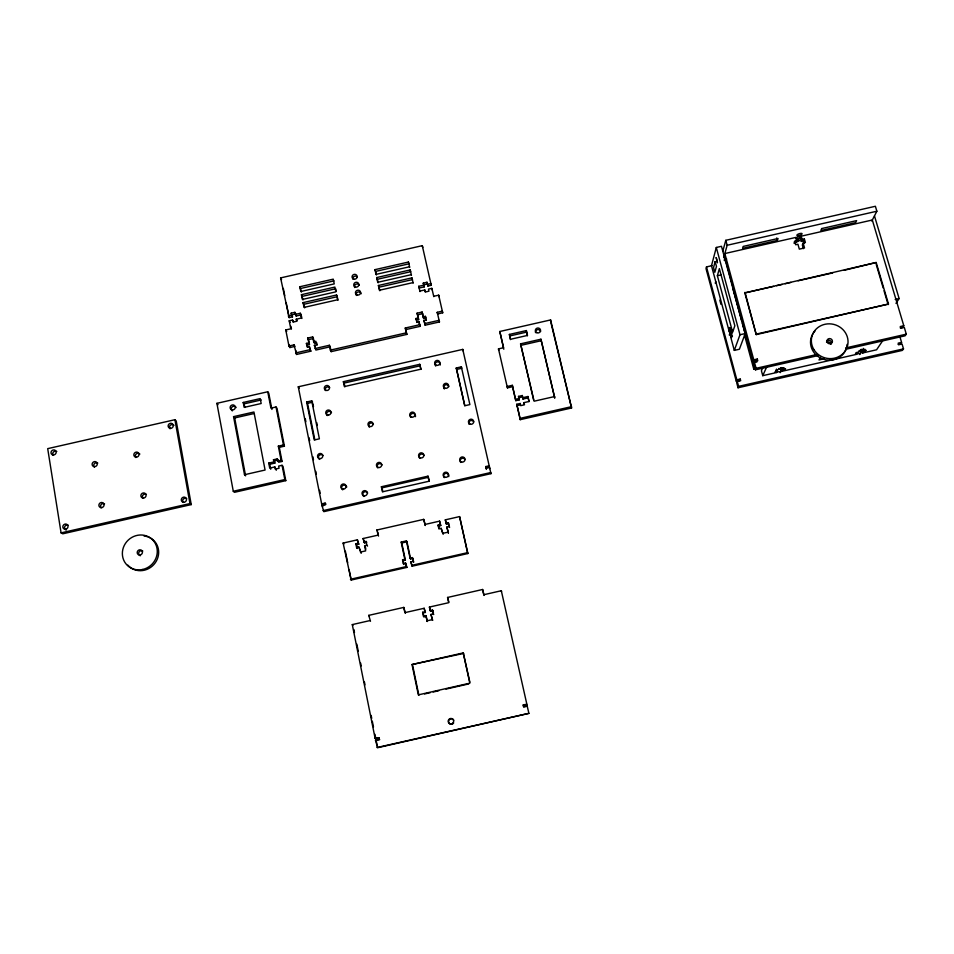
<?xml version="1.0" encoding="UTF-8"?>
<svg xmlns="http://www.w3.org/2000/svg" width="954" height="954" viewBox="0 0 954 954"><rect width="100%" height="100%" fill="white"/><g stroke="black" fill="none" stroke-linecap="round" stroke-linejoin="round"><path stroke-width="1.43" d="M527.944 396.506L528.087 397.878L522.971 399.046L522.816 397.675L527.944 396.506L529.112 401.467L523.973 402.636L524.473 404.782L520.705 405.641L520.204 403.494L516.782 404.269L520.228 419.665L571.577 407.99L550.601 319.936L499.801 331.491L503.795 349.224M712.256 265.594L706.485 266.905L706.032 268.658L736.285 381.242L739.672 380.479L740.244 379.06L736.846 379.823L736.285 381.242M729.309 331.825L729.488 327.52L730.048 329.619L730.585 328.033L731.897 332.898L731.527 337.716L730.967 335.617L730.609 336.655L734.306 350.38L739.386 349.236L745.217 333.554L721.474 246.299L716.299 247.468L711.481 265.761L729.309 331.825L731.837 331.253M722.738 251.379L725.803 240.313L875.39 206.279L876.869 211.228L871.765 221.078M715.261 283.278L715.75 281.561M717.372 275.754L719.364 268.623L734.842 325.803L732.624 332.231L717.372 275.754L721.176 274.883M723.681 257.628L727.163 245.273L725.803 240.313M726.566 258.796L726.34 259.595L724.05 260.108M744.824 292.914L876.177 262.493L888.484 304.04L756.248 334.604L744.824 292.914L773.622 286.367M734.306 350.38L739.982 334.747L716.299 247.468M777.355 240.432L778.07 238.488L743.166 246.43L742.57 248.338L777.355 240.432L776.663 237.975M740.244 379.06L740.686 380.694L737.287 381.457L736.726 382.876L738.038 387.765L902.389 350.392L903.51 348.878L902.055 344L898.656 344.776L898.179 343.142L901.578 342.379L899.896 336.69M756.248 334.604L745.026 292.329M753.779 359.837L757.309 359.038L756.665 360.576L753.147 361.387L753.779 359.837L724.837 253.549L795.97 237.379L796.9 240.635L796.125 242.554L793.871 243.067M738.038 387.765L738.599 386.37L737.287 381.457M900.29 327.926L902.639 327.389L903.796 325.731L872.326 220.004L801.169 236.187L800.382 238.13L801.312 241.374L803.566 240.861L804.365 238.941L802.111 239.454L801.312 241.374M804.365 238.941L805.391 242.531L803.137 243.043L802.338 244.963L803.387 248.636M757.309 359.038L757.774 360.731L754.244 361.53L753.6 363.069L755.449 369.83L817.936 355.615M756.641 368.399L753.755 369.055L754.364 367.6L742.331 323.394M755.449 369.83L756.093 368.316L754.244 361.53M762.568 368.172L761.423 370.772L762.759 375.673L776.711 372.501L776.508 369.079M762.759 375.673L766.813 366.67M863.287 348.389L864.002 350.833L864.992 349.307L859.852 350.476L858.397 352.109L856.179 352.61L855.476 353.719L857.682 353.218L857.038 354.232L782.292 371.225L782.089 367.803M820.416 357.416L819.009 359.944L824.137 358.776M876.177 262.493L844.159 270.316M861.569 349.307L862.619 352.968L866.22 350.333L864.002 350.833M895.985 303.372L899.121 298.554L874.508 216.045M883.106 340.101L876.571 349.796L862.619 352.968M903.796 325.731L900.266 326.542L900.767 328.224L904.297 327.413L906.3 334.162L905.131 335.796L845.554 349.343M901.578 342.379L900.469 343.917L898.215 344.43M294.869 312.328L295.287 314.403L300.307 313.258L301.202 314.868L296.181 316.012L294.869 312.328L291.173 313.162L292.508 316.847L289.169 317.61L280.607 277.9L422.288 245.667L422.777 247.491M299.842 286.749L333.244 279.152L334.234 283.898L300.808 291.507L299.842 286.749L301.452 292.007M375.005 269.648L408.407 262.052L408.932 263.829L375.637 271.401L375.005 269.648L376.019 274.394L409.457 266.786M300.725 288.454L334.019 280.87M301.452 294.679L334.902 287.071L335.891 291.829L302.418 299.449L301.452 294.679L303.05 299.914M376.711 277.554L410.16 269.946L410.685 271.699L377.343 279.283L376.711 277.554L377.736 282.312L411.21 274.692M302.335 296.348L335.665 288.764L336.166 291.137M303.062 302.621L336.559 295.001L337.322 296.682L303.944 304.278L303.062 302.621L304.04 307.403L337.549 299.783L336.559 295.001M378.416 285.484L411.913 277.864L412.426 279.594L379.048 287.19L378.416 285.484L379.442 290.243L412.963 282.623M423.29 283.111L426.975 282.265L427.44 283.994L423.767 284.829L423.29 283.111L424.22 286.88L419.211 288.025L418.711 286.319L423.743 285.174M292.091 314.784L295.764 313.949M288.239 316.001L291.59 315.237L292.508 316.847M431.244 285.282L430.791 283.577L427.44 284.34L427.905 286.045L431.244 285.282L422.288 245.667M288.967 346.028L294.023 344.883L294.929 346.397L289.897 347.542L288.967 346.028L285.759 329.953L290.803 328.808L289.205 320.794L292.556 320.031L293.462 321.629M292.556 320.031L292.973 322.106L296.67 321.271L296.253 319.196L301.285 318.052L300.307 313.258M419.772 291.089L424.804 289.944L425.281 291.638M432.317 290.04L431.864 288.346L428.501 289.11L428.966 291.173L425.269 292.019L424.804 289.944M433.641 296.312L438.685 295.168L439.114 296.849M307.629 338.086L312.673 336.929L313.52 338.479L308.488 339.624L307.629 338.086L309.466 344.442L307.283 344.931L306.413 343.404L308.607 342.915M418.138 317.992L415.944 318.493L416.457 320.103L418.639 319.602L417.077 313.186L422.121 312.041L423.671 318.457L425.854 317.968L425.389 316.346L423.194 316.847L422.121 312.041M417.077 313.186L417.578 314.808L422.61 313.663M727.163 245.273L876.869 211.228M437.23 312.304L442.286 311.159L442.704 312.793L437.671 313.938L437.23 312.304L439.46 321.939L425.162 325.195L423.981 320.377L426.164 319.876M312.673 336.929L313.663 341.759L315.846 341.27L316.573 344.811L314.379 345.312L315.881 350.046L330.167 346.791L331.169 351.632L406.881 334.401L405.283 328.009L419.629 324.742L420.118 326.34L405.832 329.583M294.023 344.883L296.551 354.447L310.837 351.191L309.323 346.457L307.128 346.958L306.413 343.404M416.731 322.035L418.913 321.534L420.118 326.34M295.645 352.944L309.978 349.689L310.837 351.191M315.035 348.532L329.38 345.276L330.167 346.791M424.685 323.597L439.031 320.329L439.46 321.939M796.9 240.635L794.646 241.147L795.66 244.749L797.926 244.236L799.321 249.137L804.532 247.957L803.137 243.043M329.38 345.276L330.37 350.118L406.344 332.839L406.881 334.401M509.4 334.425L526.358 330.573L527.502 335.426L510.545 339.278L509.4 334.425L510.45 339.624M509.603 335.987L526.501 332.147L526.358 330.573M268.754 463.095L269.767 464.252L274.883 463.084L273.893 461.927L268.754 463.095L269.72 468.116L274.859 466.947L275.289 469.118L279.057 468.259L278.64 466.089L282.062 465.302L283.028 466.446L285.795 480.649L234.422 492.324L233.289 491.262L216.904 403.327L267.74 391.772L268.742 393.143L271.926 409.469M321.653 503.879L325.111 503.092L325.934 504.117L322.488 504.893L321.653 503.879L298.268 386.799L462.762 349.391L463.107 350.905M243.258 402.457L260.215 398.605L261.169 403.518L244.2 407.37L243.258 402.457L245.047 407.477M244.343 403.792L261.253 399.953M174.916 419.712L47.7 448.642L61.08 532.881L62.785 533.799L191.241 504.594L176.228 420.988L174.916 419.712L189.965 503.581L191.241 504.594M419.736 364.309L420.809 369.198L344.382 386.573L343.368 381.672L419.736 364.309L421.036 369.425M343.368 381.672L344.12 383.079L420.237 365.776M498.715 350.38L498.489 348.866L503.581 347.709L499.801 331.491M533.548 399.702L520.562 343.845L540.93 339.207L554.715 397.901L540.93 339.207M776.496 285.711L782.256 284.399M785.13 283.743L790.89 282.432M798.093 280.798L832.639 272.939M520.717 345.384L541.025 340.757M233.551 416.648L253.943 412.009L265.081 470.036L244.51 474.722L233.551 416.648L234.672 417.947L245.595 475.831L244.51 474.722M284.423 446.186L283.457 444.969L278.329 446.138L279.307 447.343L284.423 446.186L277.006 408.312L276.028 406.988L270.936 408.145L267.74 391.772M234.672 417.947L253.537 413.654M306.639 402.016L311.743 400.859L312.602 402.206L307.522 403.363L306.639 402.016L314.26 439.985L319.387 438.816L311.743 400.859M456.25 367.994L461.354 366.837L461.712 368.292L456.632 369.448L456.25 367.994L464.753 405.76L469.881 404.591L461.354 366.837M729.655 330.776L732.195 330.203M512.358 385.309L507.23 386.465L507.433 387.873L512.548 386.704L512.358 385.309L515.804 400.668L519.214 399.893L518.547 396.387L522.303 395.528L522.971 399.046M739.982 334.747L745.217 333.554M895.186 299.449L899.121 298.554M756.462 334.055L888.484 304.04M519.214 399.893L518.714 397.758L522.47 396.9L522.303 395.528M515.625 399.309L519.048 398.533M273.476 459.756L277.244 458.91L278.222 460.066L274.466 460.925L273.476 459.756L273.893 461.927M554.668 396.53L534.109 401.205L520.562 343.845M516.961 405.617L520.371 404.842L520.204 403.494M277.662 461.08L281.096 460.293L282.062 461.45L278.64 462.225L277.244 458.91M520.228 419.665L520.073 418.365L571.577 406.654M756.093 368.316L816.755 354.518M845.638 347.948L906.3 334.162M233.289 491.262L284.841 479.552L285.795 480.649M61.08 532.881L189.965 503.581M777.176 371.523L774.97 372.024L778.881 368.888L784.021 367.719L783.294 369.186L785.512 368.685L784.987 369.758L782.769 370.259M738.599 386.37L903.51 348.878M427.988 476.165L429.085 481.221L382.447 491.823L381.385 486.755L427.988 476.165L429.288 481.066M381.385 486.755L382.017 487.84L428.465 477.274M485.705 466.578L489.163 465.791L489.438 466.947L485.991 467.722L485.705 466.578L486.373 469.404M486.087 468.271L489.545 467.484L490.964 473.661L323.835 511.654L321.987 505.572L325.445 504.785L325.111 503.092M323.001 510.652L490.69 472.54L490.964 473.661M378.535 536.088L376.818 530.03L423.707 519.37L425.305 525.451L423.707 519.37M402.552 559.819L403.125 560.666L405.39 560.153L404.83 559.306L402.552 559.819L403.351 563.623L405.629 563.11L406.917 567.391L351.179 580.056L343.118 543.064L357.392 539.821L358.823 544.174L356.569 544.686L355.842 543.792L358.096 543.279L358.823 544.174M363.808 541.955L366.074 541.443L366.765 542.337L364.511 542.85L363.104 538.521L377.879 535.17M424.816 524.497L439.591 521.134L440.772 525.547L438.518 526.048L438.077 525.094L440.331 524.581L440.772 525.547M446.043 523.257L448.308 522.744L448.726 523.71L446.472 524.223L445.303 519.847L459.578 516.591L467.877 553.535L412.14 566.199L410.864 561.918L413.142 561.405L413.678 562.24L412.867 558.448L412.331 557.601L410.065 558.114L406.416 540.894L401.193 542.087L404.83 559.306M355.842 543.792L356.605 547.572L358.871 547.047L361.137 552.938L358.871 547.047M367.54 546.105L366.849 545.211L364.583 545.724L365.644 550.887L360.421 552.068M443.193 534.288L441.153 528.349L438.888 528.862L438.077 525.094M446.866 527.025L448.404 533.107L446.866 527.025L449.131 526.513L449.537 527.467L448.988 524.962M447.986 532.165L442.763 533.358L441.153 528.349M401.193 542.087L401.765 542.981L406.976 541.8L410.602 558.961L412.867 558.448M350.428 579.281L406.356 566.569L406.917 567.391M411.603 565.376L467.532 552.664L467.877 553.535M370.498 621.257L368.745 615.366L403.781 607.412L405.438 613.315M433.462 613.279L432.913 610.715L430.648 611.24L430.171 610.572L429.419 607.066L448.714 602.689L447.581 597.454L482.617 589.489L484.072 595.439M375.137 738.444L379.358 737.871L375.137 738.444L352.288 624.596L369.818 620.613M425.401 612.432L424.9 611.764L422.622 612.277L423.135 612.945L425.401 612.432L424.16 608.27L404.878 612.647L403.781 607.412M501.542 591.468L501.315 590.741L483.773 594.724L482.617 589.489M430.171 610.572L432.448 610.047L432.913 610.715M422.622 612.277L423.445 616.129L425.722 615.616L426.211 616.26L427.332 621.507L425.722 615.616M430.993 614.412L432.579 620.315L430.993 614.412L433.271 613.899L433.736 614.555M423.445 616.129L423.946 616.785L426.211 616.26M426.832 620.875L432.102 619.671M463.262 652.906L469.821 683.171L418.341 694.87L412.021 664.544L463.262 652.906L469.857 682.17M412.021 664.544L463.632 653.43M424.566 693.963L430.266 692.664M433.116 692.02L438.816 690.72M445.947 689.098L468.736 683.923M526.882 704.362L523.317 705.173L523.722 706.962L527.276 706.163L523.567 706.616L523.162 704.815L526.882 704.362L501.315 590.741M527.133 705.817L528.898 713.353L377.629 747.721L375.494 740.256L379.06 739.445L378.702 737.633M375.494 740.256L379.728 739.672M376.949 747.519L528.898 713.353M352.288 624.596L353.028 625.216M368.745 615.366L369.436 616.022M216.904 403.327L218.072 404.663M274.859 466.947L276.278 470.25M343.118 543.064L343.893 543.959M321.987 505.572L322.834 506.586M356.605 547.572L357.333 548.443L356.569 544.686M363.104 538.521L364.511 542.85M429.419 607.066L430.648 611.24M376.818 530.03L377.474 530.973M403.351 563.623L403.924 564.458L403.125 560.666M410.864 561.918L412.14 566.199M298.268 386.799L299.174 388.195M410.065 558.114L410.602 558.961M406.416 540.894L406.976 541.8M285.759 329.953L286.701 331.515M447.581 597.454L448.845 602.081M289.205 320.794L290.123 322.392M296.253 319.196L297.147 320.794M295.287 314.403L296.181 316.012M314.379 345.312L315.225 346.827M313.663 341.759L314.51 343.297L316.692 342.796L317.169 345.157M280.607 277.9L281.549 279.629M330.37 350.118L331.169 351.632M445.303 519.847L446.472 524.223M423.194 316.847L423.671 318.457M423.981 320.377L425.162 325.195M876.237 264.496L883.201 288.013M884.024 290.779L888.114 304.612M862.571 349.51L863.275 351.954M803.566 240.861L804.246 243.258M801.169 236.187L802.111 239.454M781.278 367.564L782.292 371.225M776.043 370.057L776.711 372.501M724.301 255.433L753.147 361.387M724.599 258.594L725.255 261.002M732.636 287.738L741.556 320.544M744.466 334.937L753.755 369.055M719.805 300.128L720.95 304.338M706.485 266.905L736.846 379.823M551.018 322.989L571.577 407.99M526.501 332.147L527.359 335.772M489.545 467.484L489.819 468.629M528.087 397.878L528.957 401.586M516.782 404.269L520.073 418.365M512.548 386.704L515.804 400.668M498.489 348.866L507.433 387.873M462.762 349.391L489.438 466.947M456.632 369.448L464.777 405.653M438.685 295.168L442.704 312.793M431.864 288.346L433.796 296.658M426.975 282.265L427.905 286.045M423.767 284.829L424.22 286.88M418.711 286.319L419.998 291.59M425.389 316.346L426.378 320.317M408.407 262.052L409.719 267.37M410.16 269.946L411.46 275.253M411.913 277.864L413.213 283.147M417.578 314.808L418.639 319.602M418.913 321.534L419.629 324.742M415.944 318.493L416.97 322.452M459.578 516.591L467.532 552.664M448.308 522.744L449.131 526.513M405.283 328.009L406.344 332.839M439.591 521.134L440.331 524.581M438.518 526.048L439.067 528.552M375.637 271.401L376.401 274.955M377.343 279.283L378.106 282.837M379.048 287.19L379.811 290.755M432.448 610.047L433.271 613.899M424.16 608.27L424.9 611.764M412.331 557.601L413.142 561.405M423.135 612.945L423.946 616.785M401.765 542.981L405.39 560.153M405.629 563.11L406.356 566.569M382.017 487.84L382.816 491.62M337.561 297.875L338.062 300.248M412.569 665.033L418.866 695.251M377.736 532.249L378.273 534.812M344.12 383.079L344.883 386.752M366.074 541.443L366.849 545.211M365.287 546.618L365.811 549.182M357.392 539.821L358.096 543.279M313.771 339.684L314.26 342.092M303.944 304.278L304.672 307.844M308.488 339.624L309.466 344.442M309.323 346.457L309.978 349.689M301.44 316.06L301.917 318.457M307.283 344.931L307.76 347.292M345.348 551.173L347.685 562.729M349.14 569.943L351.179 580.056M312.888 403.661L313.484 406.571M316.704 422.574L317.288 425.496M291.173 313.162L291.59 315.237M353.91 629.58L354.494 632.49M356.832 644.129L358.287 651.403M360.624 663.042L361.208 665.952M364.416 681.943L365 684.853M371.142 715.405L371.726 718.314M372.31 721.224L373.479 727.043M374.934 734.306L375.804 738.67M376.174 740.483L377.331 746.266M307.522 403.363L314.82 439.746M283.302 288.394L284.769 295.692M286.236 303.002L289.169 317.61M290.922 326.375L291.459 329.047M295.74 350.428L296.551 354.447M305.292 418.83L305.876 421.751M309.084 437.791L309.668 440.712M312.876 456.751L313.461 459.673M315.786 471.348L316.37 474.257M319.578 490.308L320.162 493.23M289.312 344.632L289.897 347.542M276.028 406.988L283.457 444.969M279.307 447.343L282.062 461.45M278.329 446.138L281.096 460.293M282.062 465.302L284.841 479.552M274.466 460.925L274.883 463.084M269.767 464.252L270.733 469.249M518.547 396.387L518.714 397.758M523.973 402.636L524.128 403.983M550.601 319.936L550.673 321.546M144.03 535.981A17.911 16.886 -45.1 0 1 156.373 561.047A17.911 16.886 -45.1 0 1 127.836 565.126M140.357 555.753A2.683 2.528 -45.1 0 1 138.962 552.175A2.683 2.528 -45.1 0 1 142.778 551.042M66.184 530.054A2.683 2.504 -44.3 0 1 64.693 526.811A2.683 2.504 -44.3 0 1 68.044 525.094M53.293 455.344A2.647 2.457 -40.3 0 1 56.811 451.457M170.062 428.799A2.623 2.468 -36 0 1 170.384 425.222A2.623 2.468 -36 0 1 174.01 425.329M183.204 502.484A2.671 2.528 -40.5 0 1 186.698 498.525M101.052 507.826A2.671 2.504 -42.5 0 1 104.57 503.879M94.291 467.007A2.647 2.468 -40.2 0 1 97.797 463.095M135.873 457.55A2.647 2.48 -38.7 0 1 136.231 453.949A2.647 2.48 -38.7 0 1 139.856 454.068M142.897 498.31A2.671 2.504 -41.1 0 1 146.403 494.363M452.59 723.979A2.767 2.719 -75.9 0 1 448.917 722.81A2.767 2.719 -75.9 0 1 450.097 719.066A2.767 2.719 -75.9 0 1 453.77 720.234M453.627 723.001A2.767 2.719 -75.9 0 1 453.174 723.561M354.721 287.559A2.564 2.421 -19.6 0 1 355.878 284.256A2.564 2.421 -19.6 0 1 359.288 285.234M356.391 295.478A2.576 2.433 -19.7 0 1 357.857 292.031A2.576 2.433 -19.7 0 1 361.184 293.737M352.837 279.069A2.564 2.421 -19.4 0 1 357.237 276.827M232.347 410.888A2.623 2.48 -32.5 0 1 232.144 406.917A2.623 2.48 -32.5 0 1 236.151 407.561M535.516 332.648A2.6 2.492 -5.9 0 1 537.472 329.643A2.6 2.492 -5.9 0 1 540.596 331.491M444.266 477.656A2.647 2.576 -20.4 0 1 445.661 473.363A2.647 2.576 -20.4 0 1 448.738 476.642M363.879 496.474A2.659 2.576 -31.3 0 1 363.593 492.383A2.659 2.576 -31.3 0 1 367.695 493.051M325.386 390.556A2.612 2.492 -26.1 0 1 329.655 387.646M435.155 364.941A2.6 2.492 -15.9 0 1 437.826 361.852A2.6 2.492 -15.9 0 1 440.164 365.072M435.763 366.074A2.6 2.492 -15.9 0 1 435.382 365.549M469.058 424.232A2.623 2.54 -14.3 0 1 470.179 420.786A2.623 2.54 -14.3 0 1 473.721 421.823M319.542 459.399A2.635 2.54 -31.2 0 1 319.041 455.595A2.635 2.54 -31.2 0 1 322.977 455.475M342.724 489.831A2.647 2.564 -32.3 0 1 342.724 485.526A2.647 2.564 -32.3 0 1 346.755 487.053M327.198 415.598A2.623 2.504 -27.5 0 1 327.723 411.818A2.623 2.504 -27.5 0 1 331.491 412.677M460.77 462.451A2.647 2.576 -17.1 0 1 460.377 461.903M460.15 461.271A2.647 2.576 -17.1 0 1 465.063 459.47M444.409 388.946A2.612 2.516 -15.8 0 1 444.027 388.409M443.801 387.801A2.612 2.516 -15.8 0 1 445.792 384.772A2.612 2.516 -15.8 0 1 448.893 386.644M377.748 467.889A2.647 2.552 -27.3 0 1 377.367 467.341M377.14 466.721A2.647 2.552 -27.3 0 1 382.065 464.92M419.76 458.337A2.635 2.564 -22.2 0 1 419.378 457.789M419.152 457.169A2.635 2.564 -22.2 0 1 424.065 455.368M415.515 416.016A2.623 2.528 -20.6 0 1 415.395 416.671M410.578 417.148A2.623 2.528 -20.6 0 1 412.045 413.571A2.623 2.528 -20.6 0 1 415.467 415.36M369.281 427.118A2.54 2.445 -25 0 1 369.758 423.445A2.54 2.445 -25 0 1 373.431 424.268M846.496 347.757A18.376 17.255 15.7 0 1 820.249 357.893A18.376 17.255 15.7 0 1 815.014 331.014M847.057 344.406A18.376 17.255 15.7 0 1 846.758 346.66M826.832 340.9A2.755 2.588 15.7 0 1 831.161 344.156M859.22 350.595A2.647 2.48 17.5 0 1 859.792 354.542M860.735 349.498A2.659 2.492 17.4 0 1 860.77 353.04A2.659 2.492 17.4 0 1 857.026 352.932M780.944 367.636A2.647 2.504 14.6 0 1 780.384 371.571A2.647 2.504 14.6 0 1 776.532 369.937M779.06 368.411A2.635 2.492 14.6 0 1 780.229 372.632M729.345 335.152A2.612 2.468 10.1 0 1 731.968 332.755M756.224 362.055A2.623 2.492 13.1 0 1 756.904 361.995M732.457 336.154A2.612 2.48 10 0 1 729.87 333.602A2.612 2.48 10 0 1 732.517 331.193M754.972 362.305A2.635 2.504 13 0 1 756.844 360.588M795.767 238.071A2.743 0.835 -17.1 0 1 799.631 236.628A2.743 0.835 -17.1 0 1 800.096 237.82A2.743 0.835 -17.1 0 1 796.077 238.846M795.934 240.42A2.719 0.823 -17.1 0 1 799.392 240.014A2.719 0.823 -17.1 0 1 797.413 241.648A2.719 0.823 -17.1 0 1 794.3 241.767M826.51 342.104A2.743 2.576 15.7 0 1 830.529 343.786M755.58 362.126A2.647 2.504 13 0 1 755.866 360.218M716.215 257.616L717.432 262.612L716.215 257.616M715.154 261.575L713.544 267.549L714.832 272.307L716.454 266.381L715.154 261.575M821.692 228.566L820.834 230.546L855.619 222.628L856.597 220.624L821.692 228.566M142.766 569.455A17.971 16.933 -45 0 0 153.26 540.513A17.971 16.933 -45 0 0 123.448 547.357A17.971 16.933 -45 0 0 142.766 569.455M140.25 554.954A2.695 2.54 -45 0 0 141.836 550.613A2.695 2.54 -45 0 0 137.364 551.639A2.695 2.54 -45 0 0 140.25 554.954M65.826 529.172A2.695 2.516 -44.2 0 0 67.448 524.855A2.695 2.516 -44.2 0 0 62.988 525.869A2.695 2.516 -44.2 0 0 65.826 529.172M53.305 454.986A2.659 2.457 -40.3 0 0 55.94 451.242A2.659 2.457 -40.3 0 0 51.504 451.099A2.659 2.457 -40.3 0 0 53.305 454.986M183.669 502.281A2.671 2.528 -40.4 0 0 186.268 498.477A2.671 2.528 -40.4 0 0 181.761 498.322A2.671 2.528 -40.4 0 0 183.669 502.281M170.48 428.334A2.635 2.48 -36 0 0 173.056 424.602A2.635 2.48 -36 0 0 168.596 424.47A2.635 2.48 -36 0 0 170.48 428.334M101.899 507.576A2.683 2.504 -42.5 0 0 103.497 503.295A2.683 2.504 -42.5 0 0 99.049 504.308A2.683 2.504 -42.5 0 0 101.899 507.576M94.446 466.685A2.659 2.48 -40.2 0 0 97.058 462.917A2.659 2.48 -40.2 0 0 92.61 462.773A2.659 2.48 -40.2 0 0 94.446 466.685M136.183 457.193A2.659 2.492 -38.7 0 0 138.783 453.436A2.659 2.492 -38.7 0 0 134.311 453.293A2.659 2.492 -38.7 0 0 136.183 457.193M143.231 498.095A2.671 2.516 -41.1 0 0 145.843 494.291A2.671 2.516 -41.1 0 0 141.347 494.148A2.671 2.516 -41.1 0 0 143.231 498.095M452.756 723.275A2.779 2.731 -75.8 0 0 451.767 718.577A2.779 2.731 -75.8 0 0 448.249 721.832A2.779 2.731 -75.8 0 0 452.756 723.275M355.484 287.035A2.576 2.433 -19.6 0 0 358.811 284.113A2.576 2.433 -19.6 0 0 354.614 282.921A2.576 2.433 -19.6 0 0 355.484 287.035M357.178 294.977A2.576 2.433 -19.7 0 0 360.505 292.055A2.576 2.433 -19.7 0 0 356.295 290.851A2.576 2.433 -19.7 0 0 357.178 294.977M353.815 279.117A2.576 2.421 -19.4 0 0 357.13 276.207A2.576 2.421 -19.4 0 0 352.932 275.002A2.576 2.421 -19.4 0 0 353.815 279.117M232.49 409.946A2.623 2.48 -32.5 0 0 235.03 406.225A2.623 2.48 -32.5 0 0 230.57 406.094A2.623 2.48 -32.5 0 0 232.49 409.946M536.565 332.612A2.612 2.492 -5.9 0 0 540.56 330.561A2.612 2.492 -5.9 0 0 536.732 328.295A2.612 2.492 -5.9 0 0 536.565 332.612M444.993 477.25A2.659 2.588 -20.4 0 0 448.392 474.174A2.659 2.588 -20.4 0 0 444.027 472.874A2.659 2.588 -20.4 0 0 444.993 477.25M364.488 495.818A2.659 2.576 -31.2 0 0 367.016 491.99A2.659 2.576 -31.2 0 0 362.448 491.847A2.659 2.576 -31.2 0 0 364.488 495.818M326.065 390.401A2.623 2.492 -26.1 0 0 329.452 387.407A2.623 2.492 -26.1 0 0 325.195 386.143A2.623 2.492 -26.1 0 0 326.065 390.401M319.984 458.624A2.647 2.54 -31.2 0 0 322.524 454.831A2.647 2.54 -31.2 0 0 317.992 454.688A2.647 2.54 -31.2 0 0 319.984 458.624M436.455 365.299A2.612 2.504 -15.9 0 0 439.794 362.305A2.612 2.504 -15.9 0 0 435.513 361.065A2.612 2.504 -15.9 0 0 436.455 365.299M470.262 424.196A2.635 2.552 -14.2 0 0 473.625 421.155A2.635 2.552 -14.2 0 0 469.285 419.879A2.635 2.552 -14.2 0 0 470.262 424.196M343.249 489.152A2.659 2.576 -32.2 0 0 345.777 485.336A2.659 2.576 -32.2 0 0 341.222 485.192A2.659 2.576 -32.2 0 0 343.249 489.152M328.176 415.097A2.623 2.516 -27.5 0 0 330.692 411.353A2.623 2.516 -27.5 0 0 326.185 411.222A2.623 2.516 -27.5 0 0 328.176 415.097M461.557 461.998A2.647 2.576 -17.1 0 0 464.944 458.934A2.647 2.576 -17.1 0 0 460.579 457.634A2.647 2.576 -17.1 0 0 461.557 461.998M445.124 388.242A2.623 2.516 -15.8 0 0 448.487 385.237A2.623 2.516 -15.8 0 0 444.182 383.973A2.623 2.516 -15.8 0 0 445.124 388.242M378.237 467.46A2.647 2.564 -27.3 0 0 381.648 464.395A2.647 2.564 -27.3 0 0 377.319 463.095A2.647 2.564 -27.3 0 0 378.237 467.46M420.404 457.872A2.647 2.564 -22.1 0 0 423.803 454.819A2.647 2.564 -22.1 0 0 419.462 453.52A2.647 2.564 -22.1 0 0 420.404 457.872M411.568 417.077A2.635 2.54 -20.5 0 0 414.954 414.048A2.635 2.54 -20.5 0 0 410.637 412.772A2.635 2.54 -20.5 0 0 411.568 417.077M369.699 426.521A2.54 2.445 -25 0 0 372.978 423.588A2.54 2.445 -25 0 0 368.828 422.36A2.54 2.445 -25 0 0 369.699 426.521M813.857 349.522A18.436 17.315 15.7 0 0 845.649 350.321A18.436 17.315 15.7 0 0 829.586 323.835A18.436 17.315 15.7 0 0 813.857 349.522M827.309 342.426A2.767 2.6 15.7 0 0 832.079 342.546A2.767 2.6 15.7 0 0 829.67 338.575A2.767 2.6 15.7 0 0 827.309 342.426M797.842 235.65A2.755 0.847 -17.2 0 0 802.099 233.921A2.755 0.847 -17.2 0 0 798.522 233.957A2.755 0.847 -17.2 0 0 797.842 235.65"/></g></svg>
